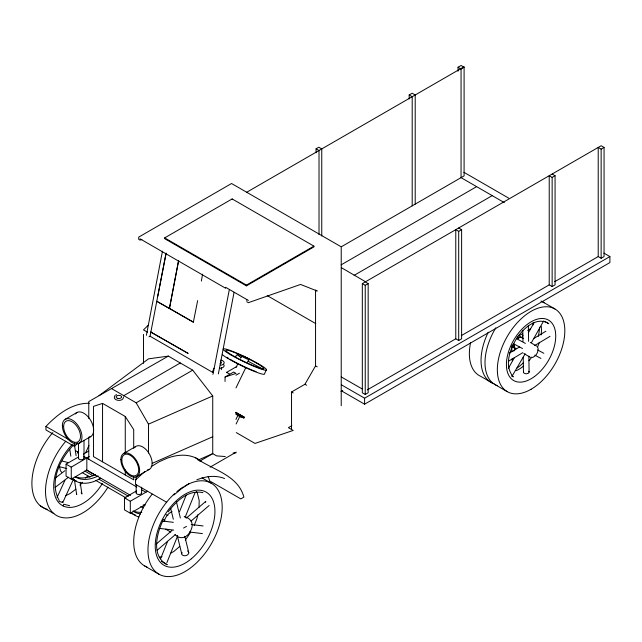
<?xml version="1.0" encoding="UTF-8"?>
<svg xmlns="http://www.w3.org/2000/svg" width="642" height="642" viewBox="0 0 642 642"><rect width="100%" height="100%" fill="white"/><g stroke="black" fill="none" stroke-linecap="round" stroke-linejoin="round"><path stroke-width="0.96" d="M199.052 507.204L199.172 500.439L197.391 493.112L196.364 491.555M512.172 346.808L515.534 348.75L514.354 347.073L514.354 344.361M201.379 281.036L202.559 274.174M76.743 494.019L76.655 494.484L74.416 479.743M162.45 251.166L146.392 335.341M148.992 336.833L150.051 336.223L166.029 253.221M212.967 372.336L213.762 368.203L212.727 372.408L150.051 336.223M213.24 373.179L229.29 289.759M218.368 373.893L234.057 292.367M157.78 296.098L166.158 253.189M193.362 322.164L169.496 308.393L178.645 260.395L169.392 308.449L156.776 301.291L193.362 322.164L197.648 300.625M197.768 514.812L196.942 518.592L194.133 525.565M522.018 337.788L522.941 335.236M63.093 505.928L63.735 504.203L69.641 505.711M162.803 520.959C156.455 534.128 151.143 556.445 167.241 564.711L161.367 561.317M160.548 558.829L167.61 541.286M179.503 511.73L186.188 495.102M166.896 562.617L177.673 535.837M185.105 517.364L195.136 492.43M57.05 497.462L64.938 480.288M77.393 453.172L78.637 450.459M62.82 502.405L73.613 478.908M85.651 452.69L88.973 445.46M237.925 353.951L237.524 354.769L241.175 357.682M236.039 367.465L237.692 364.046M240.517 358.196L241.713 355.732L242.267 355.877A4.59 0.473 25.8 0 1 249.208 359.279A4.59 0.473 25.8 0 1 245.629 358.332A4.59 0.473 25.8 0 1 241.713 355.732M247.563 362.088L248.751 359.624M235.991 387.92L245.95 367.32M237.468 414.275L237.869 413.456L235.919 412.333M235.935 419.459L238.03 415.133L239.899 416.209L236.128 423.993M240.814 417.011L241.215 416.185L244.289 417.164L243.896 417.982L240.814 417.011L235.71 414.058M266.518 369.615L264.528 373.724A24.091 2.48 25.8 0 1 247.266 368.38A24.091 2.48 25.8 0 1 222.357 354.705M508.384 368.291L514.226 357.923M528.334 332.877L534.168 322.517M525.14 353.822L512.131 376.116M531.464 342.595L543.63 321.008M291.54 429.466L291.54 391.997L304.942 384.261L315.551 365.876L315.551 290.072L317.212 291.027L300.584 284.446L248.382 302.663L246.721 301.7M190.642 532.298L185.337 540.115M114.886 395.624C111.588 400.953 123.737 402.39 123.449 396.949M513.785 351.078L516.008 348.173M168.18 511.899C176.133 501.25 188.443 489.364 202.92 492.663M73.533 444.922C60.163 458.845 48.856 481.765 59.128 500.343M79.921 485.159L82.577 482.246M77.883 442.9A66.64 38.472 -60 0 0 74.504 446.447L45.943 429.963L45.943 426.424C57.274 414.523 72.073 402.855 89.334 403.272M148.43 325.053L143.487 329.892L147.475 332.195M156.126 544.135L171.936 530.517M186.236 518.19L205.809 501.338L205.576 502.333M157.178 550.25L175.25 534.69M191.059 521.071L209.123 505.511M179.736 546.398L173.942 551.39L170.636 553.219M173.934 494.982L181.469 488.706L189.165 483.611M144.835 471.485L135.566 479.871L135.566 484.317L166.711 502.301M55.421 477.953L64.882 470.722M55.108 487.43L68.509 477.191M75.82 489.172L70.066 493.57L65.54 495.656M99.077 395.624L148.487 358.862L168.365 356.101L192.712 370.161L212.735 395.953L212.735 453.653L199.71 461.173M517.572 338.799L518.744 337.941A6.428 3.708 -60 0 1 522.676 338.294M89.294 456.486L71.254 467.143L66.062 464.15L66.062 476.139L71.254 479.133L86.831 470.145L130.607 495.415M88.508 457.064L86.831 458.155L86.831 470.145M519.29 335.662L522.66 333.567M527.708 330.421L530.236 328.848M151.183 466.622L159.224 461.75L167.217 458.187A82.762 47.781 -60 0 1 201.347 461.349M509.315 353.116L519.522 347.009M533.975 338.358L545.877 331.232M508.384 361.277L522.837 352.627M534.746 345.5L550.05 336.336M409.187 98.98L409.187 94.968L412.196 93.234L415.205 94.968L415.205 204.116M316.057 152.796L316.057 148.792L318.793 147.211L321.754 148.928L321.754 236.039M458.027 67.233L461.06 65.484L464.094 67.233L461.06 68.991L458.027 67.233L458.027 71.222M164.665 237.893L232.155 198.932L313.922 246.135L313.922 246.889L246.432 285.859L164.665 238.647L164.665 237.893L246.432 285.104L313.922 246.135M246.448 192.407L464.094 66.752L464.094 175.892L341.568 246.632M168.365 356.101L88.773 401.571L88.773 418.488M65.235 419.266L76.912 412.525M341.151 264.857L476.637 186.637M123.786 395.657L180.282 362.979L180.282 363.733M354.119 275.354L492.213 195.633M192.712 370.161L136.168 402.807L111.411 388.506M79.102 443.293L90.779 436.544M362.321 283.62L365.242 281.934L368.163 283.62L368.163 392.768L365.242 394.453L362.321 392.768L362.321 283.62L365.242 285.305L368.163 283.62M455.772 338.815L455.772 229.667L458.693 231.353L461.614 229.667L461.614 338.815L458.693 340.501L455.772 338.815L367.296 389.895M549.223 284.863L549.223 175.715L552.144 177.401L555.065 175.715L555.065 284.863L552.144 286.549L549.223 284.863L461.277 335.638M598.216 256.575L598.216 147.427L601.137 149.113L604.058 147.427L604.058 256.575L601.137 258.261L598.216 256.575L554.704 281.702M212.735 374.222L213.24 373.933M66.062 464.15L78.468 456.984M83.372 454.151L88.58 451.141M226.465 372.44L236.834 366.462M225.061 376.99L233.624 372.047L236.039 373.443L225.061 376.99L225.061 381.484M235.975 375.193L239.434 373.203M123.585 453.509L136.072 446.302A13.305 7.68 60 0 1 150.196 455.523A13.305 7.68 60 0 1 147.435 469.952M136.898 476.557L149.385 469.35M145.02 504.74L130.31 513.231L124.468 509.86L124.468 497.871L136.585 490.873M124.468 497.871L130.31 501.242L147.62 491.242M210.127 467.151L236.144 452.128M341.038 391.564L342.772 390.569M291.829 425.678L288.402 427.652L293.201 430.429L255.01 443.421L236.28 432.604M341.343 384.783L364.592 398.2L609.9 256.575L609.9 262.57L364.592 404.195L341.343 390.777M100.65 478.218L98.916 479.197L128.456 496.25M183.54 528.053L186.509 526.376M100.609 478.378L94.847 481.163A50.598 29.211 -60 0 1 71.752 478.146M115.616 395.079L116.563 394.653M148.487 453.027L148.487 424.169L212.735 395.953M152.162 463.363L212.735 436.761M198.049 460.105L212.735 453.653L216.627 455.9L225.262 456.534M532.499 357.546C536.198 356.133 538.686 351.824 538.06 347.908M141.922 239.466L140.052 240.116L138.704 239.338L138.704 237.115L231.553 183.508L341.223 246.833L341.223 405.696M133.705 448.317L133.705 429.61L125.27 416.498L102.551 403.385L93.467 406.386L93.467 456.59L133.705 479.823L133.705 476.87M196.869 479.799C205.609 476.316 215.616 474.871 224.548 478.531M159.344 557.248L162.025 556.598M233.126 452.971L236.039 452.875M162.466 521.015L173.372 522.339M191.22 524.506L203.113 525.95M159.802 528.414L173.677 530.099M189.542 532.025L202.423 533.59M62.33 461.084L68.052 462.553M59.128 466.622L66.768 468.58M235.558 412.726L237.869 413.456M240.477 414.965L237.404 413.986L237.002 414.804L238.03 415.133M236.473 414.299L238.013 414.788M239.899 416.209L238.872 415.888L239.265 415.061L242.347 416.04L242.146 416.449L244.096 417.573M226.377 372.36L229.395 373.845M248.221 361.334L262.185 368.765M516.625 338.711L525.397 343.406M537.683 349.986L543.83 353.277M513.728 343.847L522.508 348.55M534.786 355.13L540.933 358.421M341.231 376.918L362.096 388.9M604.058 147.427L601.137 145.742L365.555 281.75L341.4 267.69M552.144 174.03L555.065 175.715M409.187 94.968L412.196 96.709L412.196 205.857M463.869 172.265L508.657 198.121M603.873 253.092L609.9 256.575M504.323 202.623L461.06 177.649L461.06 68.991M458.693 227.982L461.614 229.667M316.057 148.792L319.018 150.509L319.018 234.619M542.57 301.828L554.897 308.954M544.729 321.329L548.838 323.704C536.768 315.848 523.479 328.367 516.922 337.965C510.053 349.031 503.673 365.627 513.311 376.902L511.666 375.955M518.6 335.678L523.615 338.575M530.252 342.411L536.881 346.239M517.067 336.97L518.744 337.941M512.525 344.834L514.202 345.805M511.834 345.621L514.354 347.073M512.292 346.624L514.812 348.076M523.824 353.533L530.461 357.369M492.43 383.097L480.754 376.356A47.813 27.606 -60 0 1 470.554 342.74M494.918 384.534L507.252 391.652M267.224 295.601L315.784 323.64M225.663 287.319L248.382 300.432M140.052 238.832L225.663 288.266M315.551 365.876L317.212 366.839M304.942 384.261L306.603 385.224M291.54 391.997L293.201 392.96M244.289 417.164L239.185 414.21L236.104 413.239L241.215 416.185M241.946 416.859L243.896 417.982M195.746 457.915C212.101 469.775 238.078 474.831 243.88 497.117L240.814 498.89L209.661 480.906A75.796 43.76 -60 0 0 208.144 476.492M201.989 477.865L211.226 483.193M45.943 426.424L69.312 439.914M75.523 450.676L78.043 452.128M83.372 456.157L136.802 487.005M141.713 489.838L145.886 492.245M184.238 516.545C192.183 518.632 194.213 525.052 190.136 531.592C187.095 537.667 180.169 540.195 175.001 534.529M166.158 514.627L167.891 515.63M86.461 470.032L95.642 475.329M84.736 471.003L93.082 475.826M143.222 504.772L144.956 505.776M82.232 472.592L89.984 477.07M96.011 480.553L126.161 497.959M140.807 506.41L143.391 507.902M163.204 519.338L164.93 520.333M170.804 532.106L165.764 529.193A10.095 5.826 -60 0 0 167.249 529.65M144.659 565.939L158.935 574.181M40.229 505.744L53.856 513.608M81.157 492.831L81.943 494.011L80.146 482.222M61.672 472.247L60.388 470.69L59.586 466.718M136.16 402.807L148.487 424.169M532.619 323.127L533.333 324.836M176.398 501.699L180.362 518.014M184.792 536.247L188.748 552.553M170.756 508.697L173.316 519.25M177.28 535.564L181.71 553.789M74.608 445.861L76.101 455.692M69.769 449.28L70.821 456.165M511.754 346.712L511.931 351.712M512.164 358.709L512.236 360.708M528.358 325.526L528.615 341.367M528.856 356.214L529.104 372.055M522.789 330.542L522.965 341.424M523.222 357.265L523.455 372.111M601.137 149.113L601.137 258.261M552.144 177.401L552.144 286.549M458.693 231.353L458.693 340.501M365.242 285.305L365.242 394.453M364.592 398.2L364.592 404.195M246.721 299.477L246.721 300.416M246.432 285.104L246.432 285.859M232.155 198.932L232.155 199.678M221.402 367.673L221.402 369.656M143.487 334.394L143.487 363.364M141.617 487.15L141.617 493.072M136.152 476.91L136.152 479.871M136.152 484.814L136.152 492.719M130.31 501.242L130.31 513.231M125.27 416.498L125.27 453.156M125.27 470L125.27 474.952M102.551 403.385L102.551 461.839M88.773 437.387L88.773 459.271M84.006 440.332L84.006 458.171M78.501 443.309L78.501 458.171M74.504 442.908L74.504 446.447M71.254 467.143L71.254 479.133M141.609 492.655A2.753 1.589 0 0 1 138.576 494.476A2.753 1.589 0 0 1 136.321 492.31M83.909 457.762A2.753 1.589 0 0 1 81.253 459.76A2.753 1.589 0 0 1 78.589 457.762M256.102 371.638A21.106 2.175 25.8 0 1 252.113 370.105M251.383 369.808A21.106 2.175 25.8 0 1 238.447 363.821M237.644 363.412A21.106 2.175 25.8 0 1 229.908 359.167M228.367 358.228A21.106 2.175 25.8 0 1 226.875 357.257M236.047 357.337A1.717 1.557 -51.4 0 1 236.898 354.938A1.717 1.557 -51.4 0 1 239.049 355.893M261.952 368.781A2.255 0.786 -62 0 1 262.353 368.893M138.744 516.946A50.598 29.211 -60 0 1 131.458 512.613M140.518 513.993A52.347 30.222 -60 0 1 133.319 511.329M135.502 515.077A50.598 29.211 -60 0 1 131.185 513.127M141.85 512.3A52.347 30.222 -60 0 1 133.087 511.008M76.446 480.978A50.598 29.211 -60 0 1 72.129 479.028M95.546 474.454A50.317 29.051 -60 0 1 75.523 476.797M98.138 475.955A50.317 29.051 -60 0 1 75.122 476.846M147.042 567.071A52.475 30.294 -60 0 1 152.146 494.188M164.087 521.521A10.095 5.826 -60 0 1 172.032 511.618M107.968 487.158A52.821 30.495 -60 0 1 52.171 511.987A52.821 30.495 -60 0 1 65.797 441.206M102.383 483.538A41.297 23.842 -60 0 1 58.021 501.755A41.297 23.842 -60 0 1 72.209 444.473M87.802 475.682A12.848 7.415 -60 0 1 85.659 478.089M184.952 485.922A52.475 30.294 -60 0 1 218.866 526.897A52.475 30.294 -60 0 1 157.057 572.953A52.475 30.294 -60 0 1 174.64 493.602M176.919 491.612A52.475 30.294 -60 0 1 183.347 486.893M187.528 550.972A3.579 2.504 -13.7 0 1 188.098 554.303A3.579 2.504 -13.7 0 1 183.427 555.579A3.579 2.504 -13.7 0 1 182.047 552.457M62.226 501.747A3.667 0.481 24.7 0 1 62.37 502.397A3.667 0.481 24.7 0 1 58.992 501.121M47.299 509.403A52.821 30.495 -60 0 1 52.788 432.62M494.131 383.747A47.813 27.606 -60 0 1 488.241 332.211M539.505 327.219A34.877 20.135 -60 0 1 538.261 336.384M523.294 362.818A34.877 20.135 -60 0 1 516.826 368.179M497.373 385.682A47.725 27.558 -60 0 1 495.817 327.829M540.965 301.026A47.725 27.558 -60 0 1 544.079 302.815M541.206 326.313A32.124 18.546 -60 0 1 541.102 334.915M539.368 342.266A32.124 18.546 -60 0 1 537.394 347.378M531.849 357.04A32.124 18.546 -60 0 1 529.008 360.652M523.575 366.02A32.124 18.546 -60 0 1 516.192 370.715M528.727 371.228A2.825 1.661 -0.9 0 1 526.649 373.724A2.825 1.661 -0.9 0 1 523.551 371.678M220.487 361.775A1.838 1.059 0 0 1 221.386 362.826A1.838 1.059 0 0 1 220.037 363.717M223.536 364.367A4.59 2.648 0 0 1 219.564 368.339M220.752 360.13A4.59 2.648 0 0 1 224.154 362.69A4.59 2.648 0 0 1 220.752 365.25M134.579 447.691A13.305 7.68 60 0 1 135.518 446.68M75.355 413.97A13.867 8.009 60 0 1 90.779 420.534A13.867 8.009 60 0 1 88.748 437.178M240.228 354.938L235.614 352.964A21.106 2.175 25.8 0 0 233.688 356.101A21.106 2.175 25.8 0 0 263.541 368.853A21.106 2.175 25.8 0 0 240.228 354.938M188.018 353.341L150.854 332.091L188.018 353.341M117.494 398.321A2.753 1.589 0 0 0 121.619 396.941A2.753 1.589 0 0 0 117.494 395.568A2.753 1.589 0 0 0 117.494 398.321M230.663 354.785A24.091 2.48 25.8 0 0 266.189 370.177A24.091 2.48 25.8 0 0 237.717 353.477A24.091 2.48 25.8 0 0 230.663 354.785M191.316 558.805A42.22 24.372 -60 0 0 207.246 492.799A42.22 24.372 -60 0 0 156.68 534.465A42.22 24.372 -60 0 0 191.316 558.805M534.497 376.533A34.877 20.135 -60 0 0 550.515 321.562A34.877 20.135 -60 0 0 508.215 352.819A34.877 20.135 -60 0 0 534.497 376.533M531.127 389.237A47.725 27.558 -60 0 0 560.273 313.906A47.725 27.558 -60 0 0 501.827 347.763A47.725 27.558 -60 0 0 531.127 389.237M120.832 459.6A13.305 7.68 60 0 0 134.948 477.158A13.305 7.68 60 0 0 134.948 458.34A13.305 7.68 60 0 0 120.832 459.6M121.811 460.474A11.933 6.885 60 0 0 134.692 475.882A11.933 6.885 60 0 0 134.226 458.749A11.933 6.885 60 0 0 121.811 460.474M62.362 425.622A13.867 8.009 60 0 0 77.072 443.919A13.867 8.009 60 0 0 77.072 424.306A13.867 8.009 60 0 0 62.362 425.622M63.622 426.625A11.933 6.885 60 0 0 76.278 442.37A11.933 6.885 60 0 0 76.278 425.494A11.933 6.885 60 0 0 63.622 426.625"/></g></svg>
